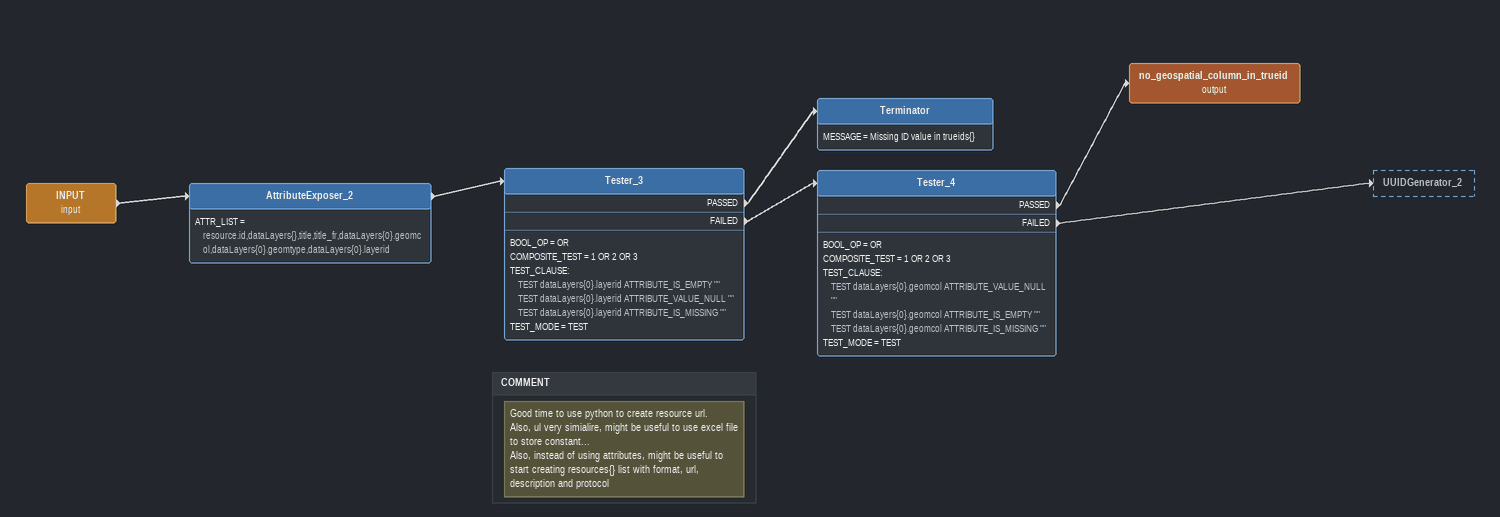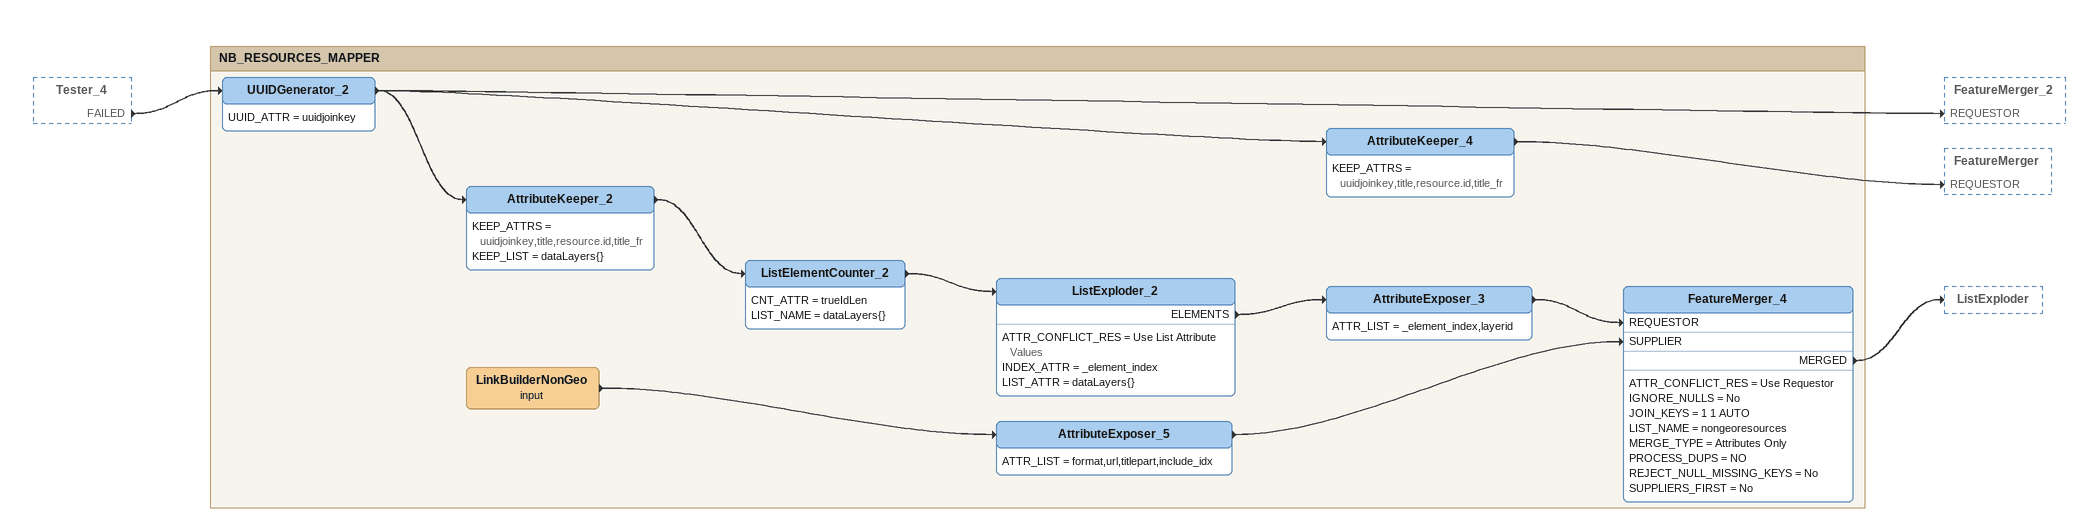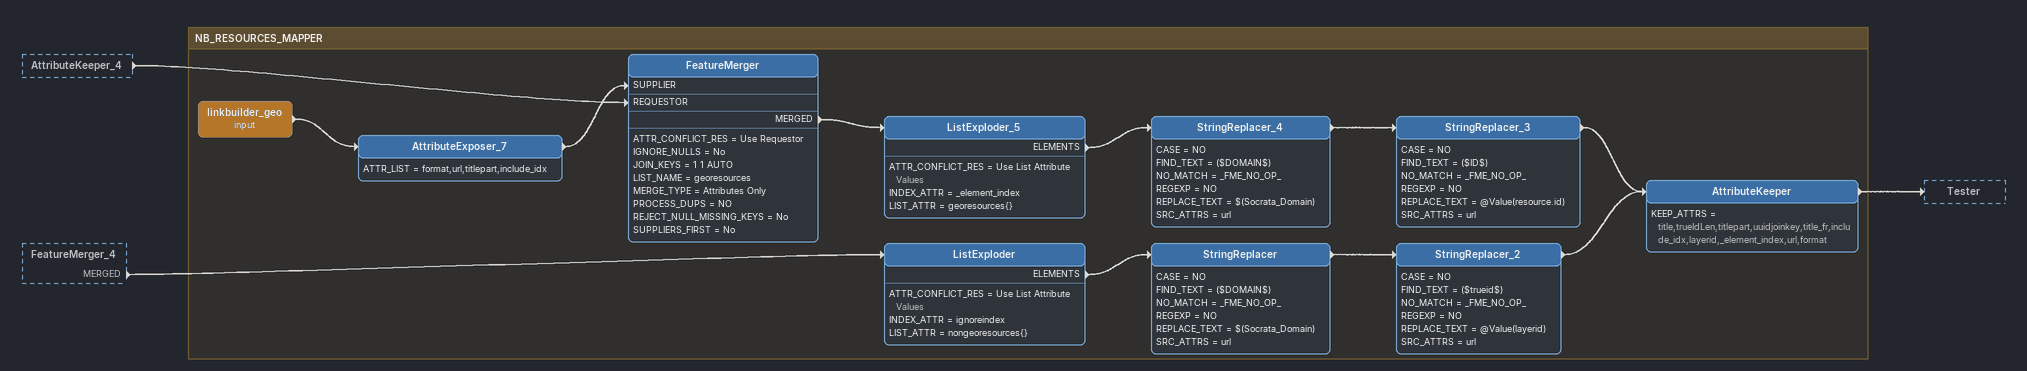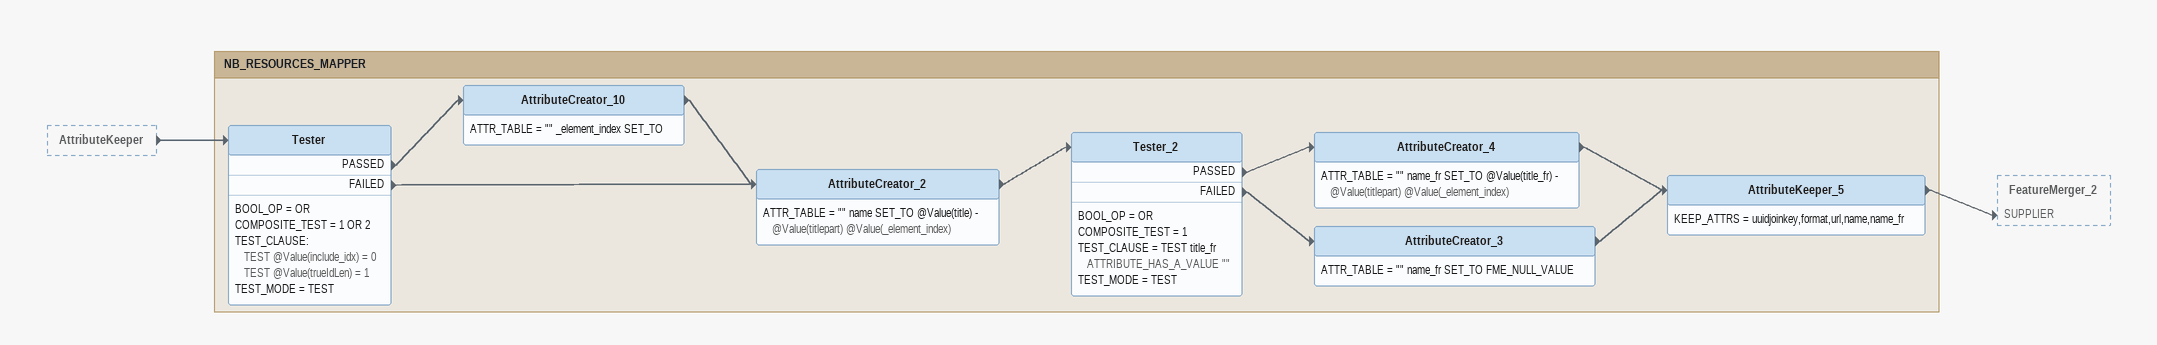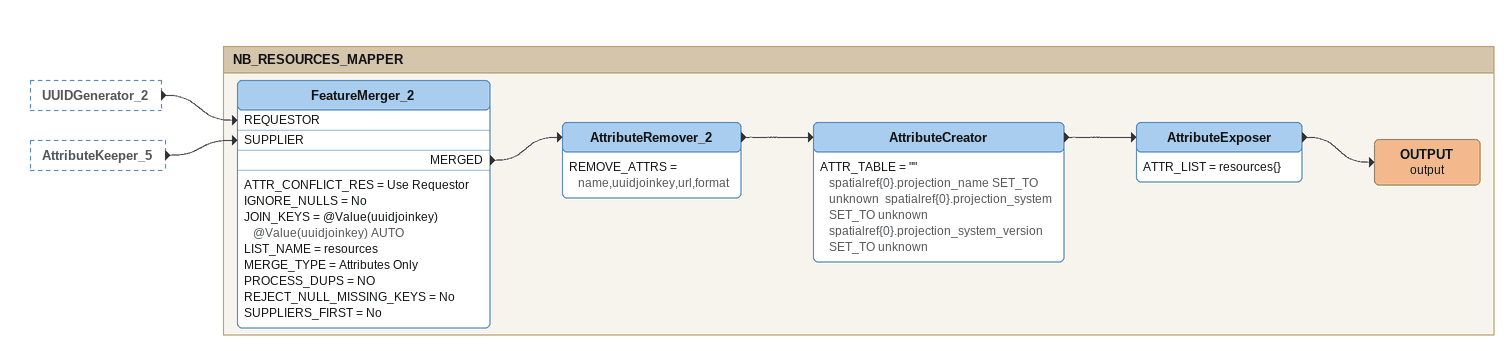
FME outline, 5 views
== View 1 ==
INPUT (input)
    -> AttributeExposer_2
AttributeExposer_2
    ATTR_LIST = resource.id,dataLayers{},title,title_fr,dataLayers{0}.geomcol,dataLayers{0}.geomtype,dataLayers{0}.layerid
    -> Tester_3
Tester_3
    BOOL_OP = OR
    COMPOSITE_TEST = 1 OR 2 OR 3
    TEST_CLAUSE:
      TEST dataLayers{0}.layerid ATTRIBUTE_IS_EMPTY ""
      TEST dataLayers{0}.layerid ATTRIBUTE_VALUE_NULL ""
      TEST dataLayers{0}.layerid ATTRIBUTE_IS_MISSING ""
    TEST_MODE = TEST
    PASSED -> Terminator
    FAILED -> Tester_4
Terminator
    MESSAGE = Missing ID value in trueids{}
Tester_4
    BOOL_OP = OR
    COMPOSITE_TEST = 1 OR 2 OR 3
    TEST_CLAUSE:
      TEST dataLayers{0}.geomcol ATTRIBUTE_VALUE_NULL ""
      TEST dataLayers{0}.geomcol ATTRIBUTE_IS_EMPTY ""
      TEST dataLayers{0}.geomcol ATTRIBUTE_IS_MISSING ""
    TEST_MODE = TEST
    PASSED -> no_geospatial_column_in_trueid (output)
    FAILED -> UUIDGenerator_2
no_geospatial_column_in_trueid (output)

Bookmark: COMMENT
Note: Good time to use python to create resource url. / Also, ul very simialire, might be useful to use excel file to store constant... / Also, instead of using attributes, might be useful to start creating resources{} list with format, url, description and protocol

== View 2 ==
Tester_4 [outside]
    FAILED -> UUIDGenerator_2

Bookmark: NB_RESOURCES_MAPPER
UUIDGenerator_2
    UUID_ATTR = uuidjoinkey
    -> AttributeKeeper_2
    -> FeatureMerger_2 [REQUESTOR]
    -> AttributeKeeper_4
AttributeKeeper_4
    KEEP_ATTRS = uuidjoinkey,title,resource.id,title_fr
    -> FeatureMerger [REQUESTOR]
AttributeKeeper_2
    KEEP_ATTRS = uuidjoinkey,title,resource.id,title_fr
    KEEP_LIST = dataLayers{}
    -> ListElementCounter_2
ListElementCounter_2
    CNT_ATTR = trueIdLen
    LIST_NAME = dataLayers{}
    -> ListExploder_2
ListExploder_2
    ATTR_CONFLICT_RES = Use List Attribute Values
    INDEX_ATTR = _element_index
    LIST_ATTR = dataLayers{}
    ELEMENTS -> AttributeExposer_3
AttributeExposer_3
    ATTR_LIST = _element_index,layerid
    -> FeatureMerger_4 [REQUESTOR]
LinkBuilderNonGeo (input)
    -> AttributeExposer_5
AttributeExposer_5
    ATTR_LIST = format,url,titlepart,include_idx
    -> FeatureMerger_4 [SUPPLIER]
FeatureMerger_4
    ATTR_CONFLICT_RES = Use Requestor
    IGNORE_NULLS = No
    JOIN_KEYS = 1 1 AUTO
    LIST_NAME = nongeoresources
    MERGE_TYPE = Attributes Only
    PROCESS_DUPS = NO
    REJECT_NULL_MISSING_KEYS = No
    SUPPLIERS_FIRST = No
    MERGED -> ListExploder

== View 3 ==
AttributeKeeper_4 [outside]
    -> FeatureMerger [REQUESTOR]
FeatureMerger_4 [outside]
    MERGED -> ListExploder

Bookmark: NB_RESOURCES_MAPPER
ListExploder
    ATTR_CONFLICT_RES = Use List Attribute Values
    INDEX_ATTR = ignoreindex
    LIST_ATTR = nongeoresources{}
    ELEMENTS -> StringReplacer
StringReplacer
    CASE = NO
    FIND_TEXT = ($DOMAIN$)
    NO_MATCH = _FME_NO_OP_
    REGEXP = NO
    REPLACE_TEXT = $(Socrata_Domain)
    SRC_ATTRS = url
    -> StringReplacer_2
StringReplacer_2
    CASE = NO
    FIND_TEXT = ($trueid$)
    NO_MATCH = _FME_NO_OP_
    REGEXP = NO
    REPLACE_TEXT = @Value(layerid)
    SRC_ATTRS = url
    -> AttributeKeeper
linkbuilder_geo (input)
    -> AttributeExposer_7
AttributeExposer_7
    ATTR_LIST = format,url,titlepart,include_idx
    -> FeatureMerger [SUPPLIER]
FeatureMerger
    ATTR_CONFLICT_RES = Use Requestor
    IGNORE_NULLS = No
    JOIN_KEYS = 1 1 AUTO
    LIST_NAME = georesources
    MERGE_TYPE = Attributes Only
    PROCESS_DUPS = NO
    REJECT_NULL_MISSING_KEYS = No
    SUPPLIERS_FIRST = No
    MERGED -> ListExploder_5
ListExploder_5
    ATTR_CONFLICT_RES = Use List Attribute Values
    INDEX_ATTR = _element_index
    LIST_ATTR = georesources{}
    ELEMENTS -> StringReplacer_4
StringReplacer_4
    CASE = NO
    FIND_TEXT = ($DOMAIN$)
    NO_MATCH = _FME_NO_OP_
    REGEXP = NO
    REPLACE_TEXT = $(Socrata_Domain)
    SRC_ATTRS = url
    -> StringReplacer_3
StringReplacer_3
    CASE = NO
    FIND_TEXT = ($ID$)
    NO_MATCH = _FME_NO_OP_
    REGEXP = NO
    REPLACE_TEXT = @Value(resource.id)
    SRC_ATTRS = url
    -> AttributeKeeper
AttributeKeeper
    KEEP_ATTRS = title,trueIdLen,titlepart,uuidjoinkey,title_fr,include_idx,layerid,_element_index,url,format
    -> Tester

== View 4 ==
AttributeKeeper [outside]
    -> Tester

Bookmark: NB_RESOURCES_MAPPER
Tester
    BOOL_OP = OR
    COMPOSITE_TEST = 1 OR 2
    TEST_CLAUSE:
      TEST @Value(include_idx) = 0
      TEST @Value(trueIdLen) = 1
    TEST_MODE = TEST
    PASSED -> AttributeCreator_10
    FAILED -> AttributeCreator_2
AttributeCreator_10
    ATTR_TABLE = "" _element_index SET_TO
    -> AttributeCreator_2
AttributeCreator_2
    ATTR_TABLE = "" name SET_TO @Value(title) - @Value(titlepart) @Value(_element_index)
    -> Tester_2
Tester_2
    BOOL_OP = OR
    COMPOSITE_TEST = 1
    TEST_CLAUSE = TEST title_fr ATTRIBUTE_HAS_A_VALUE ""
    TEST_MODE = TEST
    PASSED -> AttributeCreator_4
    FAILED -> AttributeCreator_3
AttributeCreator_4
    ATTR_TABLE = "" name_fr SET_TO @Value(title_fr) - @Value(titlepart) @Value(_element_index)
    -> AttributeKeeper_5
AttributeCreator_3
    ATTR_TABLE = "" name_fr SET_TO FME_NULL_VALUE
    -> AttributeKeeper_5
AttributeKeeper_5
    KEEP_ATTRS = uuidjoinkey,format,url,name,name_fr
    -> FeatureMerger_2 [SUPPLIER]

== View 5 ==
UUIDGenerator_2 [outside]
    -> FeatureMerger_2 [REQUESTOR]
AttributeKeeper_5 [outside]
    -> FeatureMerger_2 [SUPPLIER]

Bookmark: NB_RESOURCES_MAPPER
FeatureMerger_2
    ATTR_CONFLICT_RES = Use Requestor
    IGNORE_NULLS = No
    JOIN_KEYS = @Value(uuidjoinkey) @Value(uuidjoinkey) AUTO
    LIST_NAME = resources
    MERGE_TYPE = Attributes Only
    PROCESS_DUPS = NO
    REJECT_NULL_MISSING_KEYS = No
    SUPPLIERS_FIRST = No
    MERGED -> AttributeRemover_2
AttributeRemover_2
    REMOVE_ATTRS = name,uuidjoinkey,url,format
    -> AttributeCreator
AttributeCreator
    ATTR_TABLE = "" spatialref{0}.projection_name SET_TO unknown  spatialref{0}.projection_system SET_TO unknown  spatialref{0}.projection_system_version SET_TO unknown
    -> AttributeExposer
AttributeExposer
    ATTR_LIST = resources{}
    -> OUTPUT (output)
OUTPUT (output)
